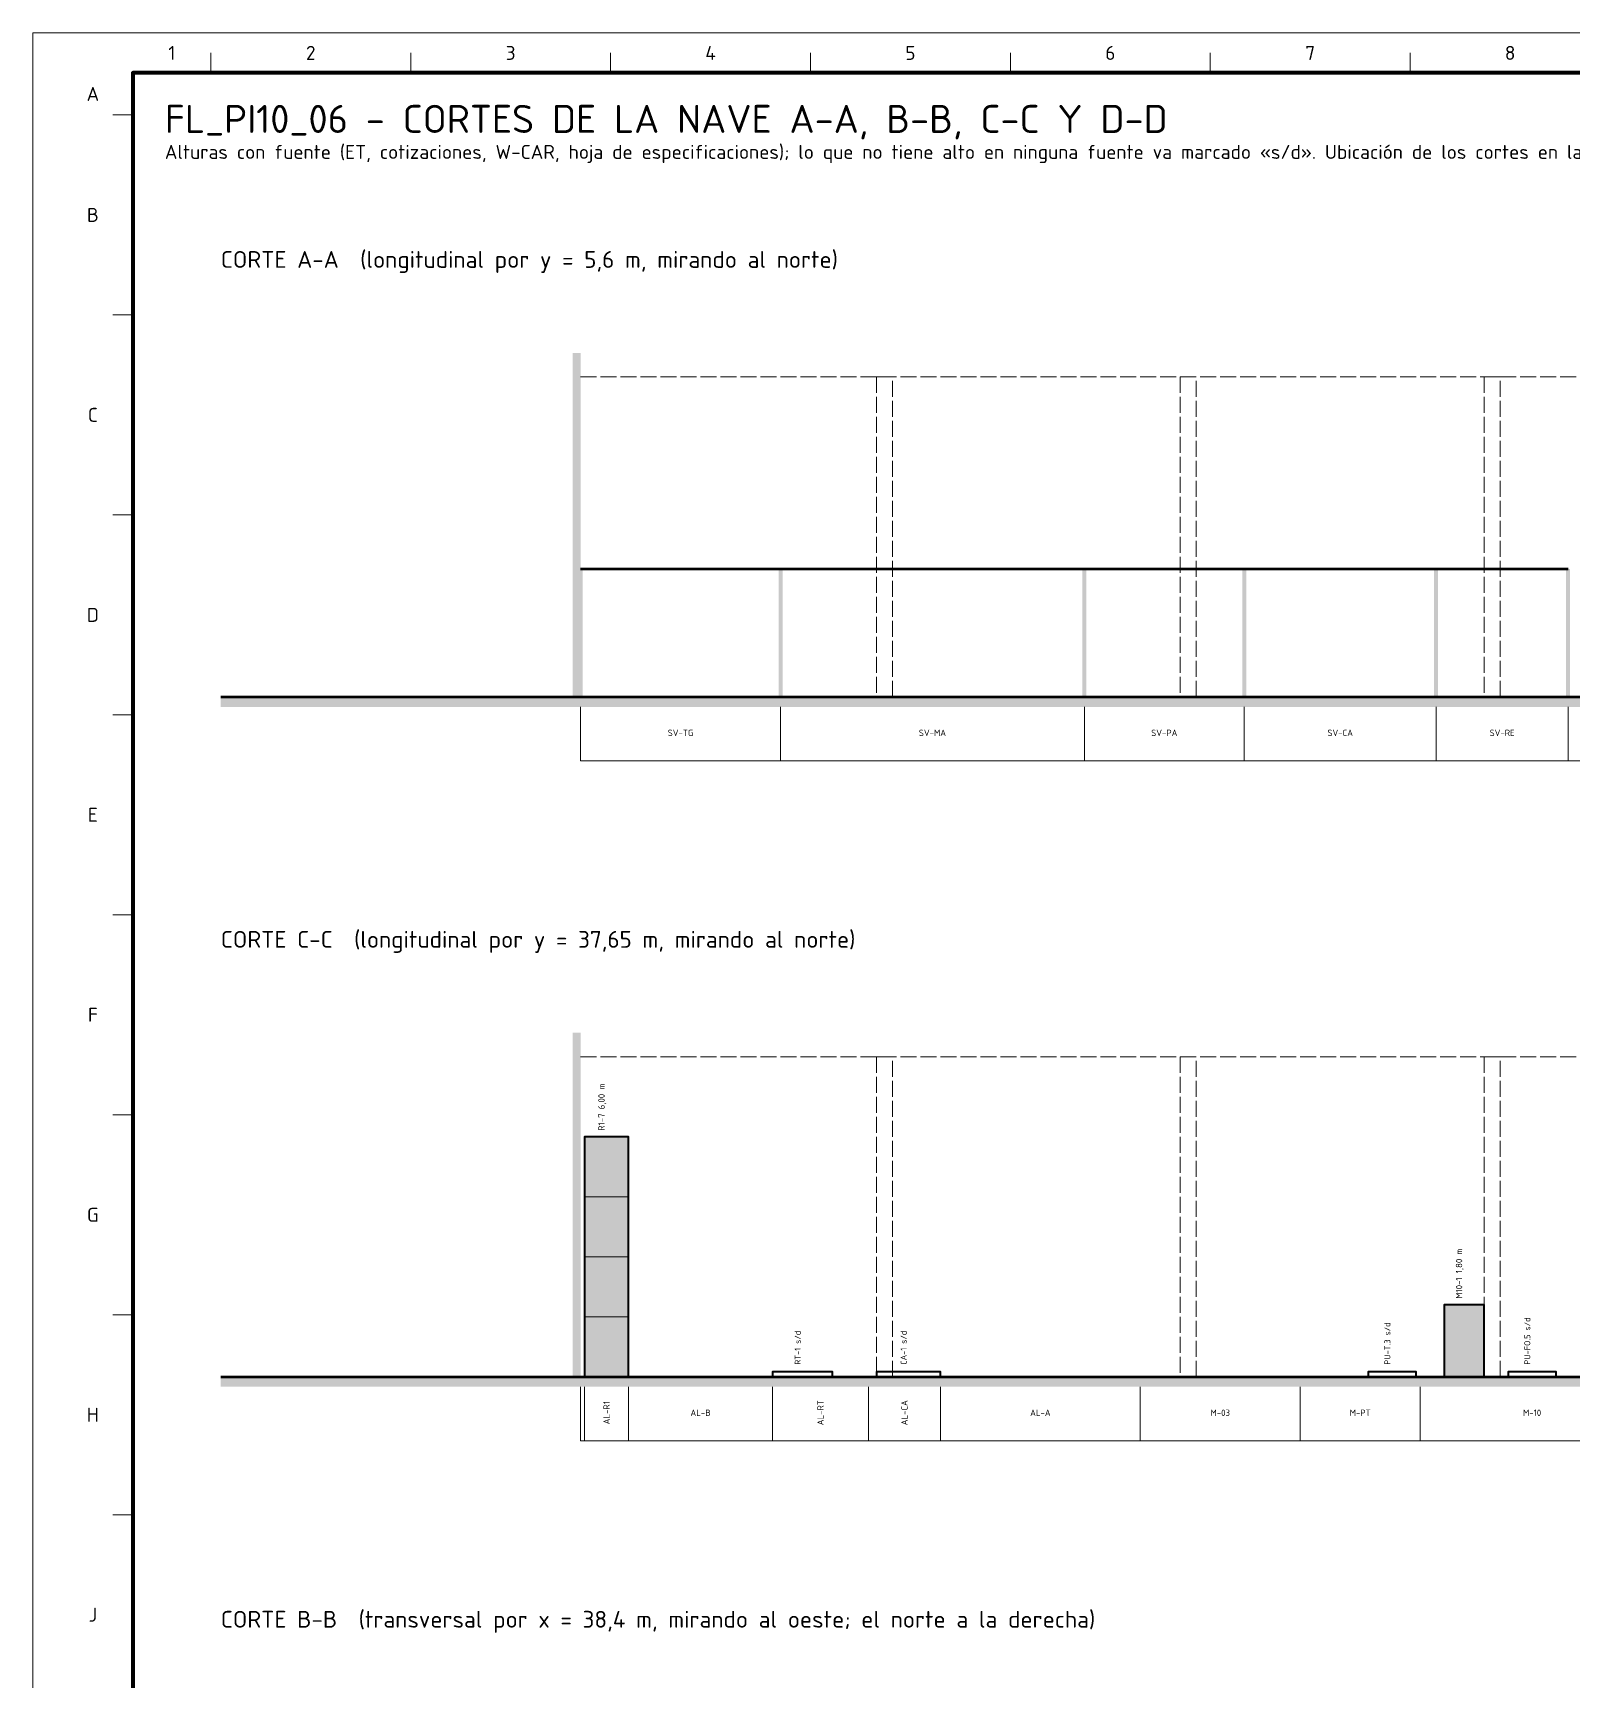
# Model space of a CAD drawing. Header units: millimetres. Extents: x 0 to 1227, y 0 to 841.
# Drawn here: x 0 to 384.8, y 429.4 to 841 of the extents above; entities that cross this region are included whole.
import ezdxf
from ezdxf.enums import TextEntityAlignment as Align

# ---------------------------------------------------------------- set-up
doc = ezdxf.new("R2010")
doc.units = ezdxf.units.MM
doc.linetypes.add('IRAM-E-TRAZOS', pattern=[5, 4, -1])
for name, color, linetype, lineweight in [('06-TEXTO', 7, 'CONTINUOUS', 25), ('07-RECUADRO', 7, 'CONTINUOUS', 70), ('08-FINA', 5, 'CONTINUOUS', 18), ('A-COTA', 7, 'CONTINUOUS', 18), ('A-EQUIPO-FINO', 8, 'CONTINUOUS', 13), ('A-EQUIPO-OCULTO', 8, 'IRAM-E-TRAZOS', 13), ('A-EQUIPO-RELLENO', 9, 'CONTINUOUS', 13), ('A-MURO', 7, 'CONTINUOUS', 50), ('A-RELLENO', 9, 'CONTINUOUS', 13), ('A-TABIQUE', 7, 'CONTINUOUS', 50), ('A-TEXTO', 7, 'CONTINUOUS', 18)]:
    doc.layers.add(name, color=color, linetype=linetype, lineweight=lineweight)
doc.layers.add('A-EQUIPO', color=30, linetype='CONTINUOUS', lineweight=35, true_color=0xe67800)
doc.styles.add('ISO3098', font='isocpeur.ttf')

msp = doc.modelspace()

# ---------------------------------------------------------------- hatches: boundary and pattern name
at = {"layer": 'A-EQUIPO-RELLENO', "true_color": 0xfff8f0}
h = msp.add_hatch(color=7, dxfattribs=at)
h.dxf.hatch_style = 1
h.paths.add_polyline_path([(138, 505), (149, 505), (149, 565), (138, 565)])
h = msp.add_hatch(color=7, dxfattribs=at)
h.dxf.hatch_style = 1
h.paths.add_polyline_path([(353, 505), (363, 505), (363, 523), (353, 523)])
at = {"layer": 'A-MURO', "true_color": 0x464646}
h = msp.add_hatch(color=7, dxfattribs=at)
h.dxf.hatch_style = 1
h.paths.add_polyline_path([(137, 675), (135, 675), (135, 761), (137, 761)])
h = msp.add_hatch(color=7, dxfattribs=at)
h.dxf.hatch_style = 1
h.paths.add_polyline_path([(137, 505), (135, 505), (135, 591), (137, 591)])
at = {"layer": 'A-RELLENO', "true_color": 0xc8c8c8}
h = msp.add_hatch(color=7, dxfattribs=at)
h.dxf.hatch_style = 1
h.paths.add_polyline_path([(47, 675), (937, 675), (937, 672.5), (47, 672.5)])
h = msp.add_hatch(color=7, dxfattribs=at)
h.dxf.hatch_style = 1
h.paths.add_polyline_path([(47, 505), (937, 505), (937, 502.5), (47, 502.5)])
at = {"layer": 'A-TABIQUE', "true_color": 0x6e6e6e}
h = msp.add_hatch(color=7, dxfattribs=at)
h.dxf.hatch_style = 1
h.paths.add_polyline_path([(136.5, 675), (137.5, 675), (137.5, 707), (136.5, 707)])
h = msp.add_hatch(color=7, dxfattribs=at)
h.dxf.hatch_style = 1
h.paths.add_polyline_path([(186.5, 675), (187.5, 675), (187.5, 707), (186.5, 707)])
h = msp.add_hatch(color=7, dxfattribs=at)
h.dxf.hatch_style = 1
h.paths.add_polyline_path([(186.5, 675), (187.5, 675), (187.5, 707), (186.5, 707)])
h = msp.add_hatch(color=7, dxfattribs=at)
h.dxf.hatch_style = 1
h.paths.add_polyline_path([(262.5, 675), (263.5, 675), (263.5, 707), (262.5, 707)])
h = msp.add_hatch(color=7, dxfattribs=at)
h.dxf.hatch_style = 1
h.paths.add_polyline_path([(262.5, 675), (263.5, 675), (263.5, 707), (262.5, 707)])
h = msp.add_hatch(color=7, dxfattribs=at)
h.dxf.hatch_style = 1
h.paths.add_polyline_path([(302.5, 675), (303.5, 675), (303.5, 707), (302.5, 707)])
h = msp.add_hatch(color=7, dxfattribs=at)
h.dxf.hatch_style = 1
h.paths.add_polyline_path([(302.5, 675), (303.5, 675), (303.5, 707), (302.5, 707)])
h = msp.add_hatch(color=7, dxfattribs=at)
h.dxf.hatch_style = 1
h.paths.add_polyline_path([(350.5, 675), (351.5, 675), (351.5, 707), (350.5, 707)])
h = msp.add_hatch(color=7, dxfattribs=at)
h.dxf.hatch_style = 1
h.paths.add_polyline_path([(350.5, 675), (351.5, 675), (351.5, 707), (350.5, 707)])
h = msp.add_hatch(color=7, dxfattribs=at)
h.dxf.hatch_style = 1
h.paths.add_polyline_path([(383.5, 675), (384.5, 675), (384.5, 707), (383.5, 707)])

# ---------------------------------------------------------------- linework, layer by layer
at = {"layer": '07-RECUADRO'}
msp.add_lwpolyline([(25, 10), (1179, 10), (1179, 831), (25, 831)], close=True, dxfattribs=at)
at = {"layer": '08-FINA'}
for p, q in [((44.5, 831), (44.5, 836)), ((94.5, 831), (94.5, 836)), ((144.5, 831), (144.5, 836)), ((194.5, 831), (194.5, 836)), ((244.5, 831), (244.5, 836)), ((294.5, 831), (294.5, 836)), ((344.5, 831), (344.5, 836)), ((25, 820.5), (20, 820.5)), ((25, 770.5), (20, 770.5)), ((25, 720.5), (20, 720.5)), ((25, 670.5), (20, 670.5)), ((25, 620.5), (20, 620.5)), ((25, 570.5), (20, 570.5)), ((25, 520.5), (20, 520.5)), ((25, 470.5), (20, 470.5))]:
    msp.add_line(p, q, dxfattribs=at)
msp.add_lwpolyline([(0, 0), (1189, 0), (1189, 841), (0, 841)], close=True, dxfattribs=at)
at = {"layer": 'A-COTA'}
for p, q in [((137, 672.5), (137, 659)), ((187, 672.5), (187, 659)), ((263, 672.5), (263, 659)), ((303, 672.5), (303, 659)), ((351, 672.5), (351, 659)), ((384, 672.5), (384, 659)), ((137, 659), (897, 659)), ((137, 502.5), (137, 489)), ((138, 502.5), (138, 489)), ((149, 502.5), (149, 489)), ((185, 502.5), (185, 489)), ((209, 502.5), (209, 489)), ((227, 502.5), (227, 489)), ((277, 502.5), (277, 489)), ((317, 502.5), (317, 489)), ((347, 502.5), (347, 489)), ((137, 489), (897, 489))]:
    msp.add_line(p, q, dxfattribs=at)
at = {"layer": 'A-EQUIPO'}
for points in [[(138, 505), (149, 505), (149, 565), (138, 565)], [(353, 505), (363, 505), (363, 523), (353, 523)], [(185, 505), (200, 505), (200, 506.2), (185, 506.2)], [(211, 505), (227, 505), (227, 506.2), (211, 506.2)], [(334, 505), (346, 505), (346, 506.2), (334, 506.2)], [(369, 505), (381, 505), (381, 506.2), (369, 506.2)]]:
    msp.add_lwpolyline(points, close=True, dxfattribs=at)
at = {"layer": 'A-EQUIPO-FINO'}
for p, q in [((138, 550), (149, 550)), ((138, 535), (149, 535)), ((138, 520), (149, 520))]:
    msp.add_line(p, q, dxfattribs=at)
at = {"layer": 'A-EQUIPO-OCULTO'}
for p, q in [((137, 755), (897, 755)), ((137, 585), (897, 585))]:
    msp.add_line(p, q, dxfattribs=at)
for points in [[(211, 675), (215, 675), (215, 755), (211, 755)], [(287, 675), (291, 675), (291, 755), (287, 755)], [(363, 675), (367, 675), (367, 755), (363, 755)], [(211, 505), (215, 505), (215, 585), (211, 585)], [(287, 505), (291, 505), (291, 585), (287, 585)], [(363, 505), (367, 505), (367, 585), (363, 585)]]:
    msp.add_lwpolyline(points, close=True, dxfattribs=at)
at = {"layer": 'A-MURO'}
for p, q in [((47, 675), (937, 675)), ((47, 505), (937, 505))]:
    msp.add_line(p, q, dxfattribs=at)
at = {"layer": 'A-TABIQUE'}
for p, q in [((137, 707), (187, 707)), ((187, 707), (263, 707)), ((263, 707), (303, 707)), ((303, 707), (351, 707)), ((351, 707), (384, 707))]:
    msp.add_line(p, q, dxfattribs=at)

# ---------------------------------------------------------------- texts
at = {"layer": '06-TEXTO', "style": 'ISO3098'}
for s, p in [('1', (34.75, 836)), ('2', (69.5, 836)), ('3', (119.5, 836)), ('4', (169.5, 836)), ('5', (219.5, 836)), ('6', (269.5, 836)), ('7', (319.5, 836)), ('8', (369.5, 836)), ('A', (15, 825.75)), ('B', (15, 795.5)), ('C', (15, 745.5)), ('D', (15, 695.5)), ('E', (15, 645.5)), ('F', (15, 595.5)), ('G', (15, 545.5)), ('H', (15, 495.5)), ('J', (15, 445.5))]:
    msp.add_text(s, height=3.5, dxfattribs=at).set_placement(p, align=Align.MIDDLE_CENTER)
at = {"layer": 'A-TEXTO', "style": 'ISO3098'}
for s, height, p in [('FL_PI10_06 - CORTES DE LA NAVE A-A, B-B, C-C Y D-D', 7, (33, 823)), ('Alturas con fuente (ET, cotizaciones, W-CAR, hoja de especificaciones); lo que no tiene alto en ninguna fuente va marcado «s/d». Ubicación de los cortes en la planta de la derecha y en FL_PI10_01.', 3.5, (33, 813))]:
    msp.add_text(s, height=height, dxfattribs=at).set_placement(p, align=Align.TOP_LEFT)
for s, p in [('CORTE A-A  (longitudinal por y = 5,6 m, mirando al norte)', (47, 781)), ('CORTE C-C  (longitudinal por y = 37,65 m, mirando al norte)', (47, 611)), ('CORTE B-B  (transversal por x = 38,4 m, mirando al oeste; el norte a la derecha)', (47, 441))]:
    msp.add_text(s, height=4.2, dxfattribs=at).set_placement(p, align=Align.BOTTOM_LEFT)
for s, p in [('SV-TG', (162, 666)), ('SV-MA', (225, 666)), ('SV-PA', (283, 666)), ('SV-CA', (327, 666)), ('SV-RE', (367.5, 666)), ('AL-B', (167, 496)), ('AL-A', (252, 496)), ('M-03', (297, 496)), ('M-PT', (332, 496)), ('M-10', (375, 496))]:
    msp.add_text(s, height=1.6, dxfattribs=at).set_placement(p, align=Align.MIDDLE_CENTER)
for s, height, p in [('R1-7 6,00 m', 1.6, (143.5, 566.5)), ('M10-1 1,80 m', 1.6, (358, 524.5)), ('PU-FO.5 s/d', 1.5, (375, 508)), ('RT-1 s/d', 1.5, (192.5, 508)), ('CA-1 s/d', 1.5, (219, 508)), ('PU-T.3 s/d', 1.5, (340, 508))]:
    msp.add_text(s, height=height, rotation=90, dxfattribs=at).set_placement(p, align=Align.BOTTOM_LEFT)
for s, p in [('AL-R1', (143.5, 496)), ('AL-RT', (197, 496)), ('AL-CA', (218, 496))]:
    msp.add_text(s, height=1.6, rotation=90, dxfattribs=at).set_placement(p, align=Align.MIDDLE_CENTER)

doc.saveas('drawing.dxf')
